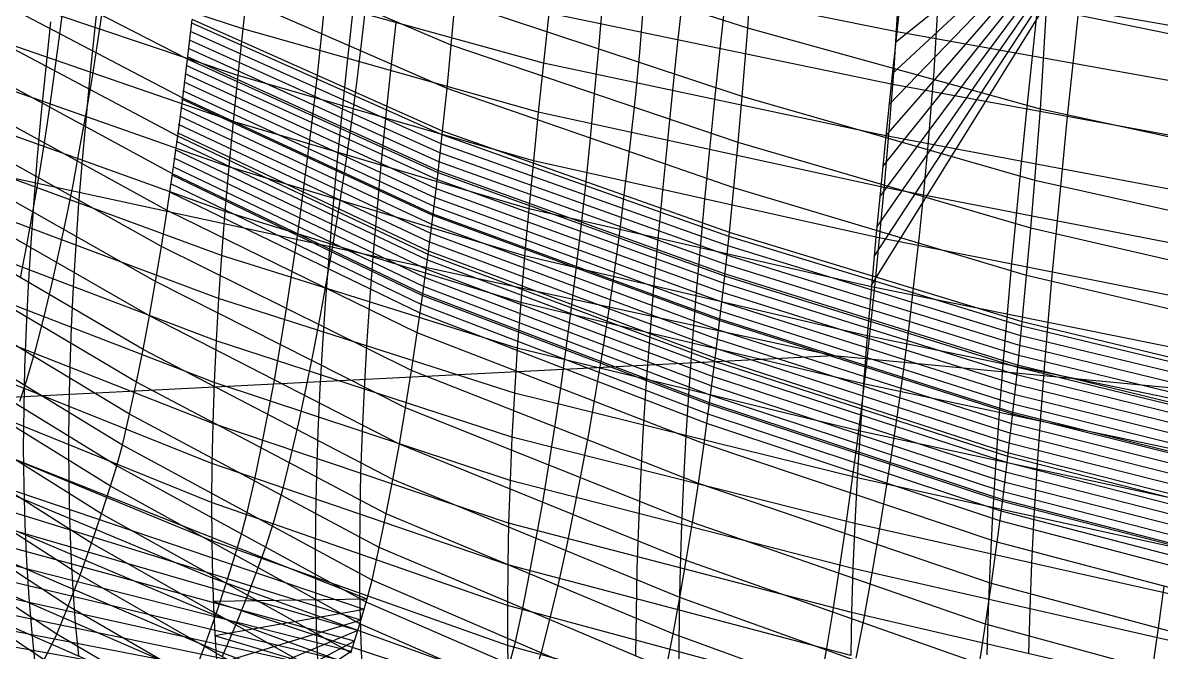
# Model space of a CAD drawing. Extents: x -530 to 530, y -2 to 255.
# Drawn here: x -463.1 to -407.7, y 86.3 to 117 of the extents above; entities that cross this region are included whole.
import ezdxf

# ---------------------------------------------------------------- set-up
doc = ezdxf.new("R2010")
doc.units = 0
doc.header["$MEASUREMENT"] = 0
doc.layers.add('default', color=7, linetype='Continuous')

msp = doc.modelspace()

# ---------------------------------------------------------------- linework, layer by layer
at = {"layer": 'default', "color": 4, "linetype": 'Continuous'}
for p, q in [((-420.605, 116.025, 128.666), (-413.151, 122.073, 168.634)), ((-420.768, 114.498, 128.596), (-413.164, 121.556, 168.662)), ((-420.926, 112.984, 128.531), (-413.176, 121.038, 168.689)), ((-421.082, 111.475, 128.47), (-413.189, 120.521, 168.717)), ((-421.229, 109.986, 128.415), (-413.201, 120.004, 168.744)), ((-421.375, 108.503, 128.364), (-413.214, 119.487, 168.772)), ((-418.727, 114.623, 178.01), (-418.433, 119.506, 177.943)), ((-433.051, 115.525, 191.758), (-432.776, 118.824, 191.766)), ((-430.927, 118.547, 133.8), (-431.205, 116.031, 133.691)), ((-421.515, 107.032, 128.316), (-413.226, 118.97, 168.799)), ((-459.386, 116.166, 219.469), (-459.112, 118.022, 219.531)), ((-446.546, 116.222, 205.62), (-446.307, 118.287, 205.656)), ((-421.647, 105.607, 128.276), (-413.239, 118.453, 168.827)), ((-413.685, 117.959, 118.898), (-413.967, 115.327, 118.761)), ((-421.774, 104.204, 128.238), (-413.251, 117.936, 168.854)), ((-461.713, 117.014, 165.436), (-461.942, 114.807, 165.4)), ((-447.033, 117.293, 149.314), (-447.288, 114.929, 149.244)), ((-459.674, 114.345, 219.394), (-459.386, 116.166, 219.469)), ((-446.789, 114.186, 205.577), (-446.546, 116.222, 205.62)), ((-431.205, 116.031, 133.691), (-431.47, 113.542, 133.594)), ((-433.262, 113.323, 191.739), (-433.051, 115.525, 191.758)), ((-413.967, 115.327, 118.761), (-414.238, 112.726, 118.636)), ((-461.942, 114.807, 165.4), (-462.162, 112.626, 165.372)), ((-447.288, 114.929, 149.244), (-447.531, 112.592, 149.184)), ((-459.977, 112.559, 219.304), (-459.674, 114.345, 219.394)), ((-447.049, 112.187, 205.519), (-446.789, 114.186, 205.577)), ((-418.998, 111.177, 177.989), (-418.727, 114.623, 178.01)), ((-431.47, 113.542, 133.594), (-431.72, 111.086, 133.51)), ((-433.501, 111.152, 191.692), (-433.262, 113.323, 191.739)), ((-462.162, 112.626, 165.372), (-462.354, 110.473, 165.365)), ((-460.293, 110.806, 219.202), (-459.977, 112.559, 219.304)), ((-447.531, 112.592, 149.184), (-447.758, 110.286, 149.137)), ((-414.238, 112.726, 118.636), (-414.497, 110.151, 118.523)), ((-447.326, 110.222, 205.442), (-447.049, 112.187, 205.519)), ((-428.706, 106.582, 183.022), (-442.656, 111.517, 196.7)), ((-460.615, 109.092, 219.092), (-460.293, 110.806, 219.202)), ((-428.76, 106.128, 183.006), (-442.71, 111.083, 196.687)), ((-433.751, 109.012, 191.632), (-433.501, 111.152, 191.692)), ((-431.72, 111.086, 133.51), (-431.96, 108.659, 133.437)), ((-419.208, 108.877, 177.959), (-418.998, 111.177, 177.989)), ((-462.354, 110.473, 165.365), (-462.527, 108.349, 165.376)), ((-447.758, 110.286, 149.137), (-447.97, 108.008, 149.104)), ((-447.617, 108.294, 205.352), (-447.326, 110.222, 205.442)), ((-428.867, 105.218, 182.975), (-442.818, 110.216, 196.662)), ((-428.814, 105.673, 182.99), (-442.764, 110.65, 196.675)), ((-428.921, 104.763, 182.959), (-442.871, 109.782, 196.649)), ((-414.497, 110.151, 118.523), (-414.742, 107.611, 118.424)), ((-428.975, 104.308, 182.943), (-442.925, 109.348, 196.637)), ((-460.954, 107.416, 218.966), (-460.615, 109.092, 219.092)), ((-429.029, 103.853, 182.927), (-442.979, 108.914, 196.624)), ((-434.005, 106.909, 191.565), (-433.751, 109.012, 191.632)), ((-431.96, 108.659, 133.437), (-432.184, 106.263, 133.378)), ((-419.445, 106.608, 177.9), (-419.208, 108.877, 177.959)), ((-462.527, 108.349, 165.376), (-462.674, 106.256, 165.406)), ((-447.97, 108.008, 149.104), (-448.162, 105.759, 149.089)), ((-447.925, 106.402, 205.244), (-447.617, 108.294, 205.352)), ((-429.136, 102.943, 182.896), (-443.087, 108.046, 196.599)), ((-429.082, 103.398, 182.911), (-443.033, 108.48, 196.611)), ((-429.19, 102.488, 182.88), (-443.141, 107.612, 196.586)), ((-414.742, 107.611, 118.424), (-414.975, 105.1, 118.338)), ((-461.298, 105.776, 218.834), (-460.954, 107.416, 218.966)), ((-429.244, 102.034, 182.864), (-443.194, 107.178, 196.573)), ((-434.283, 104.842, 191.474), (-434.005, 106.909, 191.565)), ((-448.245, 104.547, 205.124), (-447.925, 106.402, 205.244)), ((-429.297, 101.579, 182.848), (-443.248, 106.744, 196.561)), ((-419.693, 104.372, 177.826), (-419.445, 106.608, 177.9)), ((-462.674, 106.256, 165.406), (-462.798, 104.196, 165.456)), ((-461.661, 104.176, 218.684), (-461.298, 105.776, 218.834)), ((-429.405, 100.669, 182.817), (-443.356, 105.876, 196.535)), ((-429.351, 101.124, 182.833), (-443.302, 106.31, 196.548)), ((-432.184, 106.263, 133.378), (-432.393, 103.896, 133.334)), ((-448.162, 105.759, 149.089), (-448.333, 103.54, 149.093)), ((-429.459, 100.214, 182.801), (-443.41, 105.443, 196.523)), ((-429.512, 99.759, 182.785), (-443.464, 105.009, 196.51)), ((-434.574, 102.814, 191.368), (-434.283, 104.842, 191.474)), ((-414.975, 105.1, 118.338), (-415.195, 102.623, 118.266)), ((-462.798, 104.196, 165.456), (-462.894, 102.17, 165.526)), ((-462.035, 102.617, 218.522), (-461.661, 104.176, 218.684)), ((-448.572, 102.731, 204.994), (-448.245, 104.547, 205.124)), ((-429.62, 98.849, 182.754), (-443.571, 104.141, 196.485)), ((-429.566, 99.304, 182.769), (-443.518, 104.575, 196.498)), ((-419.945, 102.175, 177.746), (-419.693, 104.372, 177.826)), ((-429.674, 98.395, 182.738), (-443.625, 103.707, 196.472)), ((-432.393, 103.896, 133.334), (-432.581, 101.561, 133.31)), ((-448.333, 103.54, 149.093), (-448.485, 101.355, 149.111)), ((-429.727, 97.94, 182.722), (-443.679, 103.273, 196.46)), ((-462.43, 101.105, 218.341), (-462.035, 102.617, 218.522)), ((-448.915, 100.956, 204.847), (-448.572, 102.731, 204.994)), ((-429.781, 97.485, 182.706), (-443.733, 102.839, 196.447)), ((-434.883, 100.825, 191.242), (-434.574, 102.814, 191.368)), ((-415.195, 102.623, 118.266), (-415.399, 100.175, 118.211)), ((-462.894, 102.17, 165.526), (-462.968, 100.179, 165.617)), ((-420.221, 100.015, 177.638), (-419.945, 102.175, 177.746)), ((-398.244, 98.316, 156.02), (-414.462, 102.215, 168.816)), ((-448.485, 101.355, 149.111), (-448.608, 99.203, 149.158)), ((-432.581, 101.561, 133.31), (-432.75, 99.256, 133.306)), ((-398.296, 97.825, 155.998), (-414.516, 101.741, 168.797)), ((-462.855, 99.608, 218.141), (-462.43, 101.105, 218.341)), ((-449.27, 99.221, 204.689), (-448.915, 100.956, 204.847)), ((-435.204, 98.873, 191.102), (-434.883, 100.825, 191.242)), ((-398.4, 96.843, 155.954), (-414.622, 100.793, 168.759)), ((-398.348, 97.334, 155.976), (-414.569, 101.267, 168.778)), ((-398.452, 96.352, 155.932), (-414.676, 100.319, 168.74)), ((-462.968, 100.179, 165.617), (-463.013, 98.225, 165.729)), ((-420.515, 97.897, 177.509), (-420.221, 100.015, 177.638)), ((-415.399, 100.175, 118.211), (-415.582, 97.76, 118.178)), ((-398.505, 95.861, 155.91), (-414.729, 99.845, 168.722)), ((-463.209, 98.558, 217.951), (-462.855, 99.608, 218.141)), ((-449.633, 97.525, 204.52), (-449.27, 99.221, 204.689)), ((-448.608, 99.203, 149.158), (-448.704, 97.088, 149.227)), ((-432.75, 99.256, 133.306), (-432.893, 96.987, 133.326)), ((-398.557, 95.369, 155.888), (-414.782, 99.371, 168.703)), ((-435.532, 96.963, 190.952), (-435.204, 98.873, 191.102)), ((-398.609, 94.878, 155.866), (-414.835, 98.897, 168.684)), ((-463.013, 98.225, 165.729), (-463.032, 96.305, 165.864)), ((-398.661, 94.387, 155.844), (-414.889, 98.423, 168.665)), ((-450.013, 95.874, 204.333), (-449.633, 97.525, 204.52)), ((-420.816, 95.817, 177.371), (-420.515, 97.897, 177.509)), ((-415.582, 97.76, 118.178), (-415.747, 95.377, 118.166)), ((-398.766, 93.405, 155.8), (-414.995, 97.475, 168.628)), ((-398.714, 93.896, 155.822), (-414.942, 97.949, 168.646)), ((-448.704, 97.088, 149.227), (-448.777, 95.009, 149.319)), ((-435.876, 95.096, 190.784), (-435.532, 96.963, 190.952)), ((-432.893, 96.987, 133.326), (-433.014, 94.752, 133.369)), ((-398.818, 92.914, 155.778), (-415.048, 97.001, 168.609)), ((-398.87, 92.423, 155.756), (-415.102, 96.527, 168.59)), ((-463.032, 96.305, 165.864), (-463.007, 94.424, 166.034)), ((-450.414, 94.272, 204.125), (-450.013, 95.874, 204.333)), ((-421.135, 93.777, 177.211), (-420.816, 95.817, 177.371)), ((-398.922, 91.932, 155.734), (-415.155, 96.053, 168.571)), ((-415.747, 95.377, 118.166), (-415.887, 93.031, 118.18)), ((-398.975, 91.441, 155.712), (-415.208, 95.58, 168.553)), ((-448.777, 95.009, 149.319), (-448.82, 92.968, 149.435)), ((-436.233, 93.27, 190.603), (-435.876, 95.096, 190.784)), ((-433.014, 94.752, 133.369), (-433.108, 92.556, 133.437)), ((-399.027, 90.95, 155.69), (-415.261, 95.106, 168.534)), ((-463.007, 94.424, 166.034), (-462.956, 92.585, 166.226)), ((-450.846, 92.688, 203.896), (-450.414, 94.272, 204.125)), ((-399.131, 89.967, 155.646), (-415.368, 94.158, 168.496)), ((-399.079, 90.458, 155.668), (-415.315, 94.632, 168.515)), ((-421.46, 91.781, 177.04), (-421.135, 93.777, 177.211)), ((-399.183, 89.476, 155.624), (-415.421, 93.684, 168.477)), ((-436.597, 91.487, 190.409), (-436.233, 93.27, 190.603)), ((-399.236, 88.985, 155.602), (-415.474, 93.21, 168.459)), ((-462.956, 92.585, 166.226), (-462.877, 90.782, 166.441)), ((-451.205, 91.577, 203.68), (-450.846, 92.688, 203.896)), ((-448.82, 92.968, 149.435), (-448.839, 90.964, 149.575)), ((-433.108, 92.556, 133.437), (-433.185, 90.397, 133.523)), ((-415.887, 93.031, 118.18), (-416.004, 90.721, 118.219)), ((-399.288, 88.494, 155.58), (-415.528, 92.736, 168.44)), ((-451.578, 90.546, 203.447), (-451.205, 91.577, 203.68)), ((-436.979, 89.75, 190.197), (-436.597, 91.487, 190.409)), ((-421.802, 89.83, 176.85), (-421.46, 91.781, 177.04)), ((-448.839, 90.964, 149.575), (-448.814, 89.001, 149.754)), ((-462.877, 90.782, 166.441), (-462.766, 89.02, 166.681)), ((-452.093, 89.175, 203.127), (-451.578, 90.546, 203.447)), ((-433.185, 90.397, 133.523), (-433.228, 88.279, 133.642)), ((-416.004, 90.721, 118.219), (-416.096, 88.45, 118.285)), ((-437.381, 88.064, 189.962), (-436.979, 89.75, 190.197)), ((-422.155, 87.922, 176.645), (-421.802, 89.83, 176.85)), ((-452.677, 87.714, 202.757), (-452.093, 89.175, 203.127)), ((-462.766, 89.02, 166.681), (-462.626, 87.299, 166.945)), ((-446.312, 88.932, 195.3), (-453.791, 88.818, 160.356)), ((-448.814, 89.001, 149.754), (-448.763, 87.081, 149.957)), ((-446.46, 88.421, 195.212), (-453.709, 87.153, 160.566)), ((-437.815, 86.397, 189.703), (-437.381, 88.064, 189.962)), ((-433.228, 88.279, 133.642), (-433.246, 86.198, 133.787)), ((-416.096, 88.45, 118.285), (-416.165, 86.219, 118.378)), ((-446.612, 87.91, 195.119), (-453.624, 85.764, 160.756)), ((-453.351, 86.153, 202.318), (-452.677, 87.714, 202.757)), ((-422.517, 86.057, 176.427), (-422.155, 87.922, 176.645)), ((-462.626, 87.299, 166.945), (-462.456, 85.624, 167.232)), ((-446.768, 87.399, 195.024), (-453.536, 84.586, 160.934)), ((-448.763, 87.081, 149.957), (-448.683, 85.199, 150.186)), ((-446.926, 86.888, 194.927), (-453.43, 83.438, 161.125)), ((-438.175, 85.23, 189.46), (-437.815, 86.397, 189.703)), ((-447.083, 86.378, 194.83), (-453.31, 82.313, 161.329))]:
    msp.add_line(p, q, dxfattribs=at)
at = {"layer": 'default', "color": 3, "linetype": 'Continuous'}
for p, q in [((-455.043, 115.208, 211.154), (-467.006, 121.343, 224.956)), ((-427.791, 116.718, 183.102), (-427.49, 121.406, 183.022)), ((-442.215, 115.878, 196.74), (-454.404, 121.089, 211.2)), ((-427.791, 116.718, 183.102), (-441.739, 121.187, 196.736)), ((-455.277, 113.313, 211.117), (-467.236, 119.56, 224.931)), ((-442.42, 113.776, 196.728), (-454.607, 119.097, 211.195)), ((-442.215, 115.878, 196.74), (-442.019, 118.013, 196.742)), ((-428.071, 113.391, 183.096), (-442.019, 118.013, 196.742)), ((-455.519, 111.453, 211.07), (-467.474, 117.81, 224.896)), ((-413.557, 112.773, 168.938), (-413.259, 117.657, 168.868)), ((-397.064, 114.316, 156.13), (-413.259, 117.657, 168.868)), ((-455.043, 115.208, 211.154), (-454.82, 117.135, 211.18)), ((-442.635, 111.705, 196.703), (-454.82, 117.135, 211.18)), ((-428.071, 113.391, 183.096), (-427.791, 116.718, 183.102)), ((-413.557, 112.773, 168.938), (-427.791, 116.718, 183.102)), ((-455.773, 109.631, 211.011), (-467.723, 116.095, 224.851)), ((-442.42, 113.776, 196.728), (-442.215, 115.878, 196.74)), ((-428.266, 111.154, 183.084), (-442.215, 115.878, 196.74)), ((-455.277, 113.313, 211.117), (-455.043, 115.208, 211.154)), ((-442.86, 109.671, 196.668), (-455.043, 115.208, 211.154)), ((-456.038, 107.843, 210.941), (-467.983, 114.414, 224.796)), ((-442.635, 111.705, 196.703), (-442.42, 113.776, 196.728)), ((-428.47, 108.95, 183.062), (-442.42, 113.776, 196.728)), ((-455.519, 111.453, 211.07), (-455.277, 113.313, 211.117)), ((-443.097, 107.671, 196.62), (-455.277, 113.313, 211.117)), ((-428.266, 111.154, 183.084), (-428.071, 113.391, 183.096)), ((-413.834, 109.307, 168.92), (-428.071, 113.391, 183.096)), ((-456.315, 106.094, 210.858), (-468.254, 112.768, 224.729)), ((-413.834, 109.307, 168.92), (-413.557, 112.773, 168.938)), ((-397.356, 109.256, 156.189), (-413.557, 112.773, 168.938)), ((-455.773, 109.631, 211.011), (-455.519, 111.453, 211.07)), ((-443.342, 105.708, 196.561), (-455.519, 111.453, 211.07)), ((-442.86, 109.671, 196.668), (-442.635, 111.705, 196.703)), ((-428.685, 106.779, 183.026), (-442.635, 111.705, 196.703)), ((-456.602, 104.382, 210.764), (-468.536, 111.158, 224.652)), ((-428.47, 108.95, 183.062), (-428.266, 111.154, 183.084)), ((-414.027, 106.977, 168.899), (-428.266, 111.154, 183.084)), ((-443.097, 107.671, 196.62), (-442.86, 109.671, 196.668)), ((-428.91, 104.647, 182.979), (-442.86, 109.671, 196.668)), ((-456.9, 102.71, 210.658), (-468.827, 109.585, 224.565)), ((-456.038, 107.843, 210.941), (-455.773, 109.631, 211.011)), ((-443.598, 103.784, 196.489), (-455.773, 109.631, 211.011)), ((-414.027, 106.977, 168.899), (-413.834, 109.307, 168.92)), ((-397.627, 105.665, 156.157), (-413.834, 109.307, 168.92)), ((-428.685, 106.779, 183.026), (-428.47, 108.95, 183.062)), ((-414.229, 104.681, 168.867), (-428.47, 108.95, 183.062)), ((-457.21, 101.079, 210.54), (-469.131, 108.051, 224.466)), ((-456.315, 106.094, 210.858), (-456.038, 107.843, 210.941)), ((-443.867, 101.897, 196.405), (-456.038, 107.843, 210.941)), ((-443.342, 105.708, 196.561), (-443.097, 107.671, 196.62)), ((-429.146, 102.551, 182.917), (-443.097, 107.671, 196.62)), ((-414.229, 104.681, 168.867), (-414.027, 106.977, 168.899)), ((-397.817, 103.25, 156.127), (-414.027, 106.977, 168.899)), ((-457.532, 99.488, 210.409), (-469.447, 106.554, 224.356)), ((-428.91, 104.647, 182.979), (-428.685, 106.779, 183.026)), ((-414.442, 102.419, 168.821), (-428.685, 106.779, 183.026)), ((-456.602, 104.382, 210.764), (-456.315, 106.094, 210.858)), ((-444.147, 100.051, 196.306), (-456.315, 106.094, 210.858)), ((-443.598, 103.784, 196.489), (-443.342, 105.708, 196.561)), ((-429.391, 100.493, 182.844), (-443.342, 105.708, 196.561)), ((-457.864, 97.94, 210.266), (-469.771, 105.098, 224.235)), ((-414.442, 102.419, 168.821), (-414.229, 104.681, 168.867)), ((-398.015, 100.871, 156.084), (-414.229, 104.681, 168.867)), ((-456.9, 102.71, 210.658), (-456.602, 104.382, 210.764)), ((-444.438, 98.244, 196.196), (-456.602, 104.382, 210.764)), ((-429.146, 102.551, 182.917), (-428.91, 104.647, 182.979)), ((-414.664, 100.199, 168.762), (-428.91, 104.647, 182.979)), ((-458.207, 96.432, 210.111), (-470.108, 103.68, 224.104)), ((-443.867, 101.897, 196.405), (-443.598, 103.784, 196.489)), ((-429.647, 98.476, 182.757), (-443.598, 103.784, 196.489)), ((-458.49, 95.42, 209.965), (-470.384, 102.729, 223.979)), ((-457.21, 101.079, 210.54), (-456.9, 102.71, 210.658)), ((-444.74, 96.479, 196.073), (-456.9, 102.71, 210.658)), ((-429.391, 100.493, 182.844), (-429.146, 102.551, 182.917)), ((-414.898, 98.014, 168.688), (-429.146, 102.551, 182.917)), ((-446.312, 88.932, 195.3), (-479.496, 102.106, 192.719)), ((-444.147, 100.051, 196.306), (-443.867, 101.897, 196.405)), ((-429.915, 96.497, 182.656), (-443.867, 101.897, 196.405)), ((-414.664, 100.199, 168.762), (-414.442, 102.419, 168.821)), ((-398.223, 98.528, 156.026), (-414.442, 102.419, 168.821)), ((-458.797, 94.432, 209.799), (-470.685, 101.8, 223.834)), ((-457.532, 99.488, 210.409), (-457.21, 101.079, 210.54)), ((-445.054, 94.756, 195.935), (-457.21, 101.079, 210.54)), ((-459.23, 93.085, 209.56), (-471.108, 100.533, 223.628)), ((-429.647, 98.476, 182.757), (-429.391, 100.493, 182.844)), ((-415.141, 95.87, 168.6), (-429.391, 100.493, 182.844)), ((-444.438, 98.244, 196.196), (-444.147, 100.051, 196.306)), ((-430.195, 94.562, 182.539), (-444.147, 100.051, 196.306)), ((-414.898, 98.014, 168.688), (-414.664, 100.199, 168.762)), ((-398.442, 96.227, 155.954), (-414.664, 100.199, 168.762)), ((-446.46, 88.421, 195.212), (-479.375, 99.585, 193.013)), ((-459.712, 91.649, 209.289), (-471.579, 99.184, 223.394)), ((-457.864, 97.94, 210.266), (-457.532, 99.488, 210.409)), ((-445.38, 93.076, 195.783), (-457.532, 99.488, 210.409)), ((-446.612, 87.91, 195.119), (-479.274, 98.037, 193.216)), ((-444.74, 96.479, 196.073), (-444.438, 98.244, 196.196)), ((-430.486, 92.667, 182.41), (-444.438, 98.244, 196.196)), ((-429.915, 96.497, 182.656), (-429.647, 98.476, 182.757)), ((-415.394, 93.768, 168.499), (-429.647, 98.476, 182.757)), ((-460.267, 90.106, 208.969), (-472.122, 97.734, 223.115)), ((-458.207, 96.432, 210.111), (-457.864, 97.94, 210.266)), ((-445.717, 91.441, 195.62), (-457.864, 97.94, 210.266)), ((-415.141, 95.87, 168.6), (-414.898, 98.014, 168.688)), ((-398.67, 93.964, 155.867), (-414.898, 98.014, 168.688)), ((-446.768, 87.399, 195.024), (-479.168, 96.831, 193.395)), ((-458.49, 95.42, 209.965), (-458.207, 96.432, 210.111)), ((-446.065, 89.849, 195.442), (-458.207, 96.432, 210.111)), ((-445.054, 94.756, 195.935), (-444.74, 96.479, 196.073)), ((-430.787, 90.816, 182.266), (-444.74, 96.479, 196.073)), ((-430.195, 94.562, 182.539), (-429.915, 96.497, 182.656)), ((-415.66, 91.707, 168.381), (-429.915, 96.497, 182.656)), ((-460.844, 88.597, 208.628), (-472.685, 96.316, 222.819)), ((-415.394, 93.768, 168.499), (-415.141, 95.87, 168.6)), ((-398.909, 91.742, 155.765), (-415.141, 95.87, 168.6)), ((-446.926, 86.888, 194.927), (-479.046, 95.651, 193.585)), ((-458.797, 94.432, 209.799), (-458.49, 95.42, 209.965)), ((-446.352, 88.78, 195.277), (-458.49, 95.42, 209.965)), ((-461.406, 87.225, 208.289), (-473.234, 95.027, 222.524)), ((-445.38, 93.076, 195.783), (-445.054, 94.756, 195.935)), ((-431.101, 89.01, 182.107), (-445.054, 94.756, 195.935)), ((-447.083, 86.378, 194.83), (-478.907, 94.497, 193.786)), ((-459.23, 93.085, 209.56), (-458.797, 94.432, 209.799)), ((-446.664, 87.736, 195.088), (-458.797, 94.432, 209.799)), ((-430.486, 92.667, 182.41), (-430.195, 94.562, 182.539)), ((-415.938, 89.69, 168.248), (-430.195, 94.562, 182.539)), ((-462.016, 85.979, 207.901), (-473.829, 93.856, 222.185)), ((-415.66, 91.707, 168.381), (-415.394, 93.768, 168.499)), ((-399.157, 89.564, 155.647), (-415.394, 93.768, 168.499)), ((-447.247, 85.867, 194.728), (-478.746, 93.376, 194.002)), ((-459.712, 91.649, 209.289), (-459.23, 93.085, 209.56)), ((-447.103, 86.313, 194.818), (-459.23, 93.085, 209.56)), ((-445.717, 91.441, 195.62), (-445.38, 93.076, 195.783)), ((-431.428, 87.248, 181.933), (-445.38, 93.076, 195.783)), ((-430.787, 90.816, 182.266), (-430.486, 92.667, 182.41)), ((-416.226, 87.716, 168.1), (-430.486, 92.667, 182.41)), ((-447.412, 85.357, 194.625), (-478.569, 92.283, 194.229)), ((-460.267, 90.106, 208.969), (-459.712, 91.649, 209.289)), ((-447.593, 84.796, 194.512), (-459.712, 91.649, 209.289)), ((-446.065, 89.849, 195.442), (-445.717, 91.441, 195.62)), ((-431.764, 85.534, 181.745), (-445.717, 91.441, 195.62)), ((-415.938, 89.69, 168.248), (-415.66, 91.707, 168.381)), ((-399.418, 87.428, 155.513), (-415.66, 91.707, 168.381)), ((-447.577, 84.847, 194.522), (-478.376, 91.216, 194.467)), ((-431.101, 89.01, 182.107), (-430.787, 90.816, 182.266)), ((-416.525, 85.787, 167.937), (-430.787, 90.816, 182.266)), ((-447.752, 84.337, 194.41), (-478.168, 90.177, 194.714)), ((-460.844, 88.597, 208.628), (-460.267, 90.106, 208.969)), ((-448.157, 83.166, 194.15), (-460.267, 90.106, 208.969)), ((-446.352, 88.78, 195.277), (-446.065, 89.849, 195.442)), ((-432.112, 83.864, 181.542), (-446.065, 89.849, 195.442)), ((-447.928, 83.827, 194.297), (-477.944, 89.164, 194.972)), ((-416.226, 87.716, 168.1), (-415.938, 89.69, 168.248)), ((-399.69, 85.338, 155.361), (-415.938, 89.69, 168.248)), ((-418.206, 77.071, 166.852), (-453.791, 88.818, 160.356)), ((-446.664, 87.736, 195.088), (-446.352, 88.78, 195.277)), ((-432.4, 82.743, 181.354), (-446.352, 88.78, 195.277)), ((-431.428, 87.248, 181.933), (-431.101, 89.01, 182.107)), ((-416.837, 83.905, 167.757), (-431.101, 89.01, 182.107)), ((-461.406, 87.225, 208.289), (-460.844, 88.597, 208.628)), ((-448.742, 81.571, 193.766), (-460.844, 88.597, 208.628)), ((-447.103, 86.313, 194.818), (-446.664, 87.736, 195.088)), ((-432.712, 81.647, 181.141), (-446.664, 87.736, 195.088)), ((-416.525, 85.787, 167.937), (-416.226, 87.716, 168.1)), ((-399.973, 83.291, 155.194), (-416.226, 87.716, 168.1)), ((-462.016, 85.979, 207.901), (-461.406, 87.225, 208.289)), ((-449.313, 80.121, 193.384), (-461.406, 87.225, 208.289)), ((-418.345, 76.559, 166.747), (-453.709, 87.153, 160.566)), ((-431.764, 85.534, 181.745), (-431.428, 87.248, 181.933)), ((-417.16, 82.068, 167.561), (-431.428, 87.248, 181.933))]:
    msp.add_line(p, q, dxfattribs=at)
at = {"layer": 'default', "color": 5, "linetype": 'Continuous'}
for p, q in [((-452.357, 116.674, 159.539), (-466.255, 121.256, 175.419)), ((-420.55, 116.533, 128.689), (-437.189, 119.895, 143.511)), ((-452.598, 114.404, 159.487), (-466.496, 119.091, 175.38)), ((-420.267, 119.108, 128.815), (-420.55, 116.533, 128.689)), ((-403.139, 116.12, 113.858), (-420.267, 119.108, 128.815)), ((-452.104, 118.973, 159.601), (-452.357, 116.674, 159.539)), ((-437.731, 115.013, 143.324), (-452.104, 118.973, 159.601)), ((-437.466, 117.44, 143.411), (-437.731, 115.013, 143.324)), ((-420.823, 113.989, 128.573), (-437.466, 117.44, 143.411)), ((-452.824, 112.168, 159.446), (-466.723, 116.958, 175.351)), ((-452.357, 116.674, 159.539), (-452.598, 114.404, 159.487)), ((-437.982, 112.618, 143.248), (-452.357, 116.674, 159.539)), ((-420.55, 116.533, 128.689), (-420.823, 113.989, 128.573)), ((-403.414, 113.46, 113.715), (-420.55, 116.533, 128.689)), ((-453.033, 109.965, 159.419), (-466.932, 114.855, 175.334)), ((-437.731, 115.013, 143.324), (-437.982, 112.618, 143.248)), ((-421.082, 111.475, 128.47), (-437.731, 115.013, 143.324)), ((-452.598, 114.404, 159.487), (-452.824, 112.168, 159.446)), ((-438.22, 110.253, 143.183), (-452.598, 114.404, 159.487)), ((-420.823, 113.989, 128.573), (-421.082, 111.475, 128.47)), ((-403.679, 110.834, 113.582), (-420.823, 113.989, 128.573)), ((-453.222, 107.795, 159.409), (-467.122, 112.785, 175.332)), ((-437.982, 112.618, 143.248), (-438.22, 110.253, 143.183)), ((-421.328, 108.993, 128.379), (-437.982, 112.618, 143.248)), ((-452.824, 112.168, 159.446), (-453.033, 109.965, 159.419)), ((-438.444, 107.924, 143.131), (-452.824, 112.168, 159.446)), ((-421.082, 111.475, 128.47), (-421.328, 108.993, 128.379)), ((-403.931, 108.237, 113.464), (-421.082, 111.475, 128.47)), ((-453.39, 105.659, 159.415), (-467.29, 110.747, 175.346)), ((-438.22, 110.253, 143.183), (-438.444, 107.924, 143.131)), ((-421.562, 106.542, 128.301), (-438.22, 110.253, 143.183)), ((-453.033, 109.965, 159.419), (-453.222, 107.795, 159.409)), ((-438.651, 105.628, 143.093), (-453.033, 109.965, 159.419)), ((-453.533, 103.56, 159.443), (-467.434, 108.745, 175.379)), ((-421.328, 108.993, 128.379), (-421.562, 106.542, 128.301)), ((-404.17, 105.674, 113.36), (-421.328, 108.993, 128.379)), ((-453.222, 107.795, 159.409), (-453.39, 105.659, 159.415)), ((-438.838, 103.367, 143.075), (-453.222, 107.795, 159.409)), ((-438.444, 107.924, 143.131), (-438.651, 105.628, 143.093)), ((-421.781, 104.129, 128.236), (-438.444, 107.924, 143.131)), ((-453.654, 101.497, 159.49), (-467.555, 106.776, 175.428)), ((-421.562, 106.542, 128.301), (-421.781, 104.129, 128.236)), ((-404.398, 103.144, 113.268), (-421.562, 106.542, 128.301)), ((-453.39, 105.659, 159.415), (-453.533, 103.56, 159.443)), ((-439.004, 101.142, 143.074), (-453.39, 105.659, 159.415)), ((-438.651, 105.628, 143.093), (-438.838, 103.367, 143.075)), ((-421.984, 101.75, 128.188), (-438.651, 105.628, 143.093)), ((-453.748, 99.472, 159.559), (-467.65, 104.843, 175.498)), ((-421.781, 104.129, 128.236), (-421.984, 101.75, 128.188)), ((-404.611, 100.651, 113.192), (-421.781, 104.129, 128.236)), ((-453.533, 103.56, 159.443), (-453.654, 101.497, 159.49)), ((-439.146, 98.956, 143.097), (-453.533, 103.56, 159.443)), ((-438.838, 103.367, 143.075), (-439.004, 101.142, 143.074)), ((-422.167, 99.408, 128.16), (-438.838, 103.367, 143.075)), ((-453.818, 97.485, 159.647), (-467.722, 102.948, 175.585)), ((-453.654, 101.497, 159.49), (-453.748, 99.472, 159.559)), ((-439.264, 96.808, 143.141), (-453.654, 101.497, 159.49)), ((-421.984, 101.75, 128.188), (-422.167, 99.408, 128.16)), ((-404.808, 98.195, 113.132), (-421.984, 101.75, 128.188)), ((-453.862, 95.54, 159.759), (-467.765, 101.091, 175.693)), ((-439.004, 101.142, 143.074), (-439.146, 98.956, 143.097)), ((-422.33, 97.103, 128.152), (-439.004, 101.142, 143.074)), ((-453.88, 93.633, 159.892), (-467.785, 99.272, 175.82)), ((-453.748, 99.472, 159.559), (-453.818, 97.485, 159.647)), ((-439.357, 94.698, 143.21), (-453.748, 99.472, 159.559)), ((-422.167, 99.408, 128.16), (-422.33, 97.103, 128.152)), ((-404.986, 95.777, 113.095), (-422.167, 99.408, 128.16)), ((-439.146, 98.956, 143.097), (-439.264, 96.808, 143.141)), ((-422.469, 94.838, 128.169), (-439.146, 98.956, 143.097)), ((-453.869, 91.77, 160.048), (-467.775, 97.493, 175.969)), ((-453.818, 97.485, 159.647), (-453.862, 95.54, 159.759)), ((-439.427, 92.629, 143.299), (-453.818, 97.485, 159.647)), ((-422.33, 97.103, 128.152), (-422.469, 94.838, 128.169)), ((-405.144, 93.397, 113.08), (-422.33, 97.103, 128.152)), ((-439.264, 96.808, 143.141), (-439.357, 94.698, 143.21)), ((-422.585, 92.612, 128.209), (-439.264, 96.808, 143.141)), ((-453.832, 89.949, 160.227), (-467.738, 95.755, 176.137)), ((-453.862, 95.54, 159.759), (-453.88, 93.633, 159.892)), ((-439.469, 90.603, 143.414), (-453.862, 95.54, 159.759)), ((-439.357, 94.698, 143.21), (-439.427, 92.629, 143.299)), ((-422.676, 90.426, 128.276), (-439.357, 94.698, 143.21)), ((-422.469, 94.838, 128.169), (-422.585, 92.612, 128.209)), ((-405.279, 91.058, 113.091), (-422.469, 94.838, 128.169)), ((-453.767, 88.171, 160.429), (-467.675, 94.058, 176.326)), ((-453.88, 93.633, 159.892), (-453.869, 91.77, 160.048)), ((-439.486, 88.618, 143.552), (-453.88, 93.633, 159.892)), ((-439.427, 92.629, 143.299), (-439.469, 90.603, 143.414)), ((-422.744, 88.283, 128.365), (-439.427, 92.629, 143.299)), ((-422.585, 92.612, 128.209), (-422.676, 90.426, 128.276)), ((-405.392, 88.76, 113.128), (-422.585, 92.612, 128.209)), ((-453.674, 86.439, 160.656), (-467.582, 92.404, 176.537)), ((-453.869, 91.77, 160.048), (-453.832, 89.949, 160.227)), ((-439.475, 86.677, 143.716), (-453.869, 91.77, 160.048)), ((-453.551, 84.75, 160.906), (-467.46, 90.792, 176.77)), ((-439.469, 90.603, 143.414), (-439.486, 88.618, 143.552)), ((-422.785, 86.184, 128.483), (-439.469, 90.603, 143.414)), ((-422.676, 90.426, 128.276), (-422.744, 88.283, 128.365)), ((-405.48, 86.503, 113.192), (-422.676, 90.426, 128.276)), ((-453.832, 89.949, 160.227), (-453.767, 88.171, 160.429)), ((-439.437, 84.781, 143.905), (-453.832, 89.949, 160.227)), ((-453.4, 83.11, 161.18), (-467.31, 89.225, 177.023)), ((-439.486, 88.618, 143.552), (-439.475, 86.677, 143.716)), ((-422.802, 84.128, 128.625), (-439.486, 88.618, 143.552)), ((-453.767, 88.171, 160.429), (-453.674, 86.439, 160.656)), ((-439.372, 82.93, 144.119), (-453.767, 88.171, 160.429)), ((-422.744, 88.283, 128.365), (-422.785, 86.184, 128.483)), ((-405.545, 84.291, 113.282), (-422.744, 88.283, 128.365)), ((-453.674, 86.439, 160.656), (-453.551, 84.75, 160.906)), ((-439.278, 81.127, 144.36), (-453.674, 86.439, 160.656)), ((-439.475, 86.677, 143.716), (-439.437, 84.781, 143.905)), ((-422.79, 82.118, 128.796), (-439.475, 86.677, 143.716))]:
    msp.add_line(p, q, dxfattribs=at)
at = {"layer": 'default', "color": 7, "linetype": 'Continuous'}
for p, q in [((-420.674, 114.745, 176.02), (-420.374, 119.532, 175.945)), ((-459.306, 118.965, 167.479), (-459.547, 116.747, 167.433)), ((-435.045, 115.702, 189.919), (-434.765, 118.952, 189.919)), ((-461.256, 116.437, 218.024), (-461.025, 118.276, 218.055)), ((-448.513, 116.436, 203.961), (-448.31, 118.484, 203.97)), ((-428.869, 118.214, 136.1), (-429.145, 115.715, 135.992)), ((-411.703, 117.614, 121.336), (-411.982, 114.997, 121.202)), ((-444.917, 116.993, 151.463), (-445.169, 114.646, 151.394)), ((-461.497, 114.632, 217.983), (-461.256, 116.437, 218.024)), ((-459.547, 116.747, 167.433), (-459.773, 114.563, 167.399)), ((-448.728, 114.42, 203.941), (-448.513, 116.436, 203.961)), ((-435.241, 113.516, 189.912), (-435.045, 115.702, 189.919)), ((-429.145, 115.715, 135.992), (-429.406, 113.244, 135.897)), ((-445.169, 114.646, 151.394), (-445.409, 112.329, 151.335)), ((-420.952, 111.349, 176.008), (-420.674, 114.745, 176.02)), ((-411.982, 114.997, 121.202), (-412.251, 112.411, 121.078)), ((-461.748, 112.863, 217.931), (-461.497, 114.632, 217.983)), ((-459.773, 114.563, 167.399), (-459.983, 112.41, 167.376)), ((-448.952, 112.44, 203.911), (-448.728, 114.42, 203.941)), ((-435.445, 111.363, 189.895), (-435.241, 113.516, 189.912)), ((-429.406, 113.244, 135.897), (-429.655, 110.806, 135.814)), ((-462.01, 111.128, 217.868), (-461.748, 112.863, 217.931)), ((-449.187, 110.492, 203.868), (-448.952, 112.44, 203.911)), ((-459.983, 112.41, 167.376), (-460.172, 110.29, 167.371)), ((-445.409, 112.329, 151.335), (-445.634, 110.046, 151.289)), ((-412.251, 112.411, 121.078), (-412.507, 109.856, 120.967)), ((-435.66, 109.242, 189.865), (-435.445, 111.363, 189.895)), ((-421.147, 109.065, 175.992), (-420.952, 111.349, 176.008)), ((-462.285, 109.431, 217.793), (-462.01, 111.128, 217.868)), ((-429.655, 110.806, 135.814), (-429.891, 108.398, 135.742)), ((-460.172, 110.29, 167.371), (-460.34, 108.203, 167.381)), ((-449.431, 108.581, 203.815), (-449.187, 110.492, 203.868)), ((-445.634, 110.046, 151.289), (-445.842, 107.796, 151.256)), ((-412.507, 109.856, 120.967), (-412.749, 107.334, 120.87)), ((-462.569, 107.77, 217.708), (-462.285, 109.431, 217.793)), ((-435.885, 107.159, 189.823), (-435.66, 109.242, 189.865)), ((-449.686, 106.707, 203.75), (-449.431, 108.581, 203.815)), ((-421.35, 106.815, 175.965), (-421.147, 109.065, 175.992)), ((-460.34, 108.203, 167.381), (-460.484, 106.153, 167.411)), ((-429.891, 108.398, 135.742), (-430.112, 106.026, 135.683)), ((-462.863, 106.148, 217.612), (-462.569, 107.77, 217.708)), ((-445.842, 107.796, 151.256), (-446.03, 105.581, 151.242)), ((-436.121, 105.111, 189.769), (-435.885, 107.159, 189.823)), ((-412.749, 107.334, 120.87), (-412.98, 104.843, 120.784)), ((-449.952, 104.87, 203.673), (-449.686, 106.707, 203.75)), ((-421.564, 104.599, 175.924), (-421.35, 106.815, 175.965)), ((-463.171, 104.565, 217.503), (-462.863, 106.148, 217.612)), ((-460.484, 106.153, 167.411), (-460.604, 104.137, 167.459)), ((-430.112, 106.026, 135.683), (-430.317, 103.689, 135.64)), ((-446.03, 105.581, 151.242), (-446.197, 103.401, 151.245)), ((-450.231, 103.073, 203.582), (-449.952, 104.87, 203.673)), ((-436.367, 103.101, 189.702), (-436.121, 105.111, 189.769)), ((-412.98, 104.843, 120.784), (-413.196, 102.39, 120.714)), ((-460.604, 104.137, 167.459), (-460.699, 102.158, 167.529)), ((-421.787, 102.423, 175.87), (-421.564, 104.599, 175.924)), ((-430.317, 103.689, 135.64), (-430.502, 101.388, 135.617)), ((-450.52, 101.313, 203.48), (-450.231, 103.073, 203.582)), ((-446.197, 103.401, 151.245), (-446.34, 101.258, 151.27)), ((-436.623, 101.13, 189.623), (-436.367, 103.101, 189.702)), ((-460.699, 102.158, 167.529), (-460.77, 100.217, 167.616)), ((-422.022, 100.282, 175.802), (-421.787, 102.423, 175.87)), ((-413.196, 102.39, 120.714), (-413.396, 99.972, 120.66)), ((-430.502, 101.388, 135.617), (-430.667, 99.123, 135.613)), ((-450.82, 99.594, 203.366), (-450.52, 101.313, 203.48)), ((-446.34, 101.258, 151.27), (-446.459, 99.152, 151.316)), ((-436.891, 99.197, 189.53), (-436.623, 101.13, 189.623)), ((-422.266, 98.182, 175.722), (-422.022, 100.282, 175.802)), ((-460.77, 100.217, 167.616), (-460.813, 98.315, 167.726)), ((-413.396, 99.972, 120.66), (-413.576, 97.592, 120.627)), ((-451.132, 97.917, 203.237), (-450.82, 99.594, 203.366)), ((-446.459, 99.152, 151.316), (-446.552, 97.085, 151.384)), ((-437.171, 97.306, 189.423), (-436.891, 99.197, 189.53)), ((-430.667, 99.123, 135.613), (-430.807, 96.897, 135.633)), ((-460.813, 98.315, 167.726), (-460.832, 96.453, 167.856)), ((-422.521, 96.122, 175.628), (-422.266, 98.182, 175.722)), ((-451.456, 96.282, 203.096), (-451.132, 97.917, 203.237)), ((-413.576, 97.592, 120.627), (-413.737, 95.25, 120.616)), ((-446.552, 97.085, 151.384), (-446.623, 95.057, 151.473)), ((-437.462, 95.455, 189.303), (-437.171, 97.306, 189.423)), ((-460.832, 96.453, 167.856), (-460.822, 94.632, 168.009)), ((-430.807, 96.897, 135.633), (-430.925, 94.71, 135.675)), ((-451.79, 94.691, 202.943), (-451.456, 96.282, 203.096)), ((-422.788, 94.102, 175.518), (-422.521, 96.122, 175.628)), ((-437.763, 93.647, 189.169), (-437.462, 95.455, 189.303)), ((-446.623, 95.057, 151.473), (-446.665, 93.071, 151.587)), ((-430.925, 94.71, 135.675), (-431.017, 92.562, 135.743)), ((-413.737, 95.25, 120.616), (-413.874, 92.948, 120.63)), ((-460.822, 94.632, 168.009), (-460.785, 92.852, 168.182)), ((-452.136, 93.141, 202.777), (-451.79, 94.691, 202.943)), ((-438.078, 91.883, 189.021), (-437.763, 93.647, 189.169)), ((-423.066, 92.126, 175.394), (-422.788, 94.102, 175.518)), ((-452.421, 92.1, 202.621), (-452.136, 93.141, 202.777)), ((-446.665, 93.071, 151.587), (-446.683, 91.126, 151.722)), ((-460.785, 92.852, 168.182), (-460.721, 91.114, 168.378)), ((-431.017, 92.562, 135.743), (-431.085, 90.456, 135.832)), ((-413.874, 92.948, 120.63), (-413.988, 90.686, 120.668)), ((-452.731, 91.084, 202.443), (-452.421, 92.1, 202.621)), ((-423.356, 90.191, 175.255), (-423.066, 92.126, 175.394)), ((-438.404, 90.162, 188.858), (-438.078, 91.883, 189.021)), ((-460.721, 91.114, 168.378), (-460.628, 89.422, 168.596)), ((-453.167, 89.699, 202.189), (-452.731, 91.084, 202.443)), ((-446.683, 91.126, 151.722), (-446.672, 89.223, 151.882)), ((-431.085, 90.456, 135.832), (-431.127, 88.394, 135.948)), ((-413.988, 90.686, 120.668), (-414.078, 88.465, 120.734)), ((-438.74, 88.488, 188.682), (-438.404, 90.162, 188.858)), ((-423.656, 88.301, 175.102), (-423.356, 90.191, 175.255)), ((-460.628, 89.422, 168.596), (-460.505, 87.771, 168.838)), ((-453.652, 88.223, 201.901), (-453.167, 89.699, 202.189)), ((-446.672, 89.223, 151.882), (-446.635, 87.365, 152.066)), ((-407.814, 87.514, 161.805), (-407.539, 89.568, 161.947)), ((-454.212, 86.636, 201.559), (-453.652, 88.223, 201.901)), ((-439.089, 86.857, 188.492), (-438.74, 88.488, 188.682)), ((-431.127, 88.394, 135.948), (-431.144, 86.373, 136.089)), ((-423.969, 86.457, 174.932), (-423.656, 88.301, 175.102)), ((-414.078, 88.465, 120.734), (-414.145, 86.287, 120.824)), ((-460.505, 87.771, 168.838), (-460.355, 86.167, 169.102)), ((-408.099, 85.503, 161.647), (-407.814, 87.514, 161.805)), ((-446.635, 87.365, 152.066), (-446.57, 85.55, 152.274)), ((-454.793, 85.084, 201.197), (-454.212, 86.636, 201.559)), ((-439.376, 85.761, 188.315), (-439.089, 86.857, 188.492)), ((-424.294, 84.658, 174.747), (-423.969, 86.457, 174.932)), ((-431.144, 86.373, 136.089), (-431.132, 84.398, 136.256))]:
    msp.add_line(p, q, dxfattribs=at)
at = {"layer": 'default', "color": 30, "linetype": 'Continuous'}
for p, q in [((-442.656, 111.517, 196.7), (-454.841, 116.957, 211.177)), ((-442.71, 111.083, 196.687), (-454.894, 116.546, 211.167)), ((-442.764, 110.65, 196.675), (-454.947, 116.135, 211.157)), ((-442.871, 109.782, 196.649), (-455.054, 115.313, 211.137)), ((-442.818, 110.216, 196.662), (-455, 115.724, 211.147)), ((-442.925, 109.348, 196.637), (-455.107, 114.902, 211.127)), ((-443.033, 108.48, 196.611), (-455.213, 114.079, 211.107)), ((-442.979, 108.914, 196.624), (-455.16, 114.49, 211.117)), ((-443.087, 108.046, 196.599), (-455.267, 113.668, 211.097)), ((-443.141, 107.612, 196.586), (-455.32, 113.257, 211.087)), ((-443.248, 106.744, 196.561), (-455.426, 112.435, 211.067)), ((-443.194, 107.178, 196.573), (-455.373, 112.846, 211.077)), ((-443.302, 106.31, 196.548), (-455.48, 112.024, 211.056)), ((-443.356, 105.876, 196.535), (-455.533, 111.613, 211.046)), ((-443.464, 105.009, 196.51), (-455.639, 110.791, 211.026)), ((-443.41, 105.443, 196.523), (-455.586, 111.202, 211.036)), ((-443.518, 104.575, 196.498), (-455.693, 110.38, 211.016)), ((-443.571, 104.141, 196.485), (-455.746, 109.968, 211.006)), ((-443.679, 103.273, 196.46), (-455.852, 109.146, 210.986)), ((-443.625, 103.707, 196.472), (-455.799, 109.557, 210.996)), ((-443.733, 102.839, 196.447), (-455.906, 108.735, 210.976)), ((-414.462, 102.215, 168.816), (-428.706, 106.582, 183.022)), ((-414.516, 101.741, 168.797), (-428.76, 106.128, 183.006)), ((-414.569, 101.267, 168.778), (-428.814, 105.673, 182.99)), ((-414.676, 100.319, 168.74), (-428.921, 104.763, 182.959)), ((-414.622, 100.793, 168.759), (-428.867, 105.218, 182.975)), ((-414.729, 99.845, 168.722), (-428.975, 104.308, 182.943)), ((-414.782, 99.371, 168.703), (-429.029, 103.853, 182.927)), ((-414.835, 98.897, 168.684), (-429.082, 103.398, 182.911)), ((-414.942, 97.949, 168.646), (-429.19, 102.488, 182.88)), ((-414.889, 98.423, 168.665), (-429.136, 102.943, 182.896)), ((-414.995, 97.475, 168.628), (-429.244, 102.034, 182.864)), ((-415.048, 97.001, 168.609), (-429.297, 101.579, 182.848)), ((-415.102, 96.527, 168.59), (-429.351, 101.124, 182.833)), ((-415.155, 96.053, 168.571), (-429.405, 100.669, 182.817)), ((-415.261, 95.106, 168.534), (-429.512, 99.759, 182.785)), ((-415.208, 95.58, 168.553), (-429.459, 100.214, 182.801)), ((-415.315, 94.632, 168.515), (-429.566, 99.304, 182.769)), ((-415.368, 94.158, 168.496), (-429.62, 98.849, 182.754)), ((-415.421, 93.684, 168.477), (-429.674, 98.395, 182.738)), ((-415.528, 92.736, 168.44), (-429.781, 97.485, 182.706)), ((-415.474, 93.21, 168.459), (-429.727, 97.94, 182.722))]:
    msp.add_line(p, q, dxfattribs=at)
at = {"layer": 'default', "color": 1, "linetype": 'Continuous'}
for p, q in [((-423.606, 100.771, 290.836), (-491.368, 115.431, 251.735)), ((-423.606, 100.771, 290.836), (-471.901, 98.322, 223.228)), ((-278.156, 86.86, 428.865), (-423.606, 100.771, 290.836))]:
    msp.add_line(p, q, dxfattribs=at)

doc.saveas('drawing.dxf')
